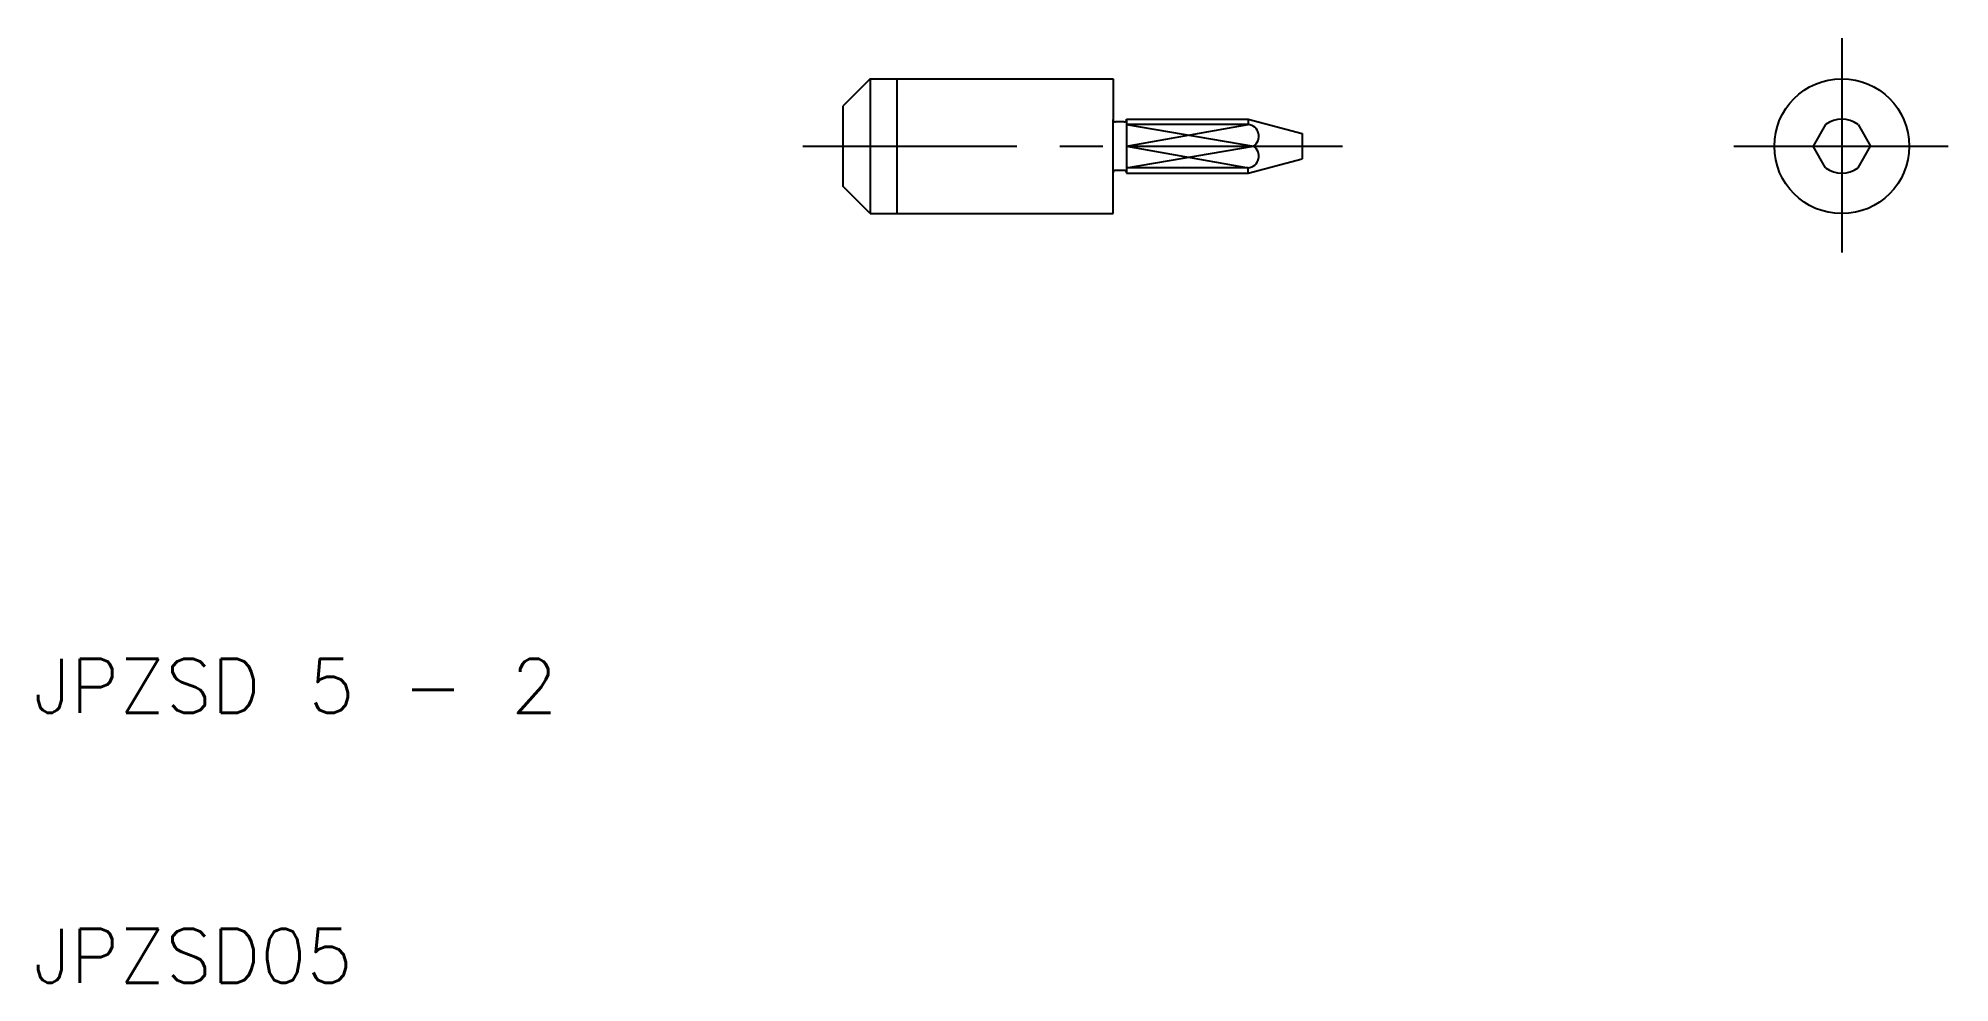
# Model space of a CAD drawing. Extents: x 10.2 to 81, y 10 to 45.
import ezdxf

# ---------------------------------------------------------------- set-up
doc = ezdxf.new("R2010")
doc.units = 0
doc.header["$LTSCALE"] = 0.25
doc.linetypes.add('CENTER', pattern=[50.8, 31.75, -6.35, 6.35, -6.35])
doc.layers.get('0').update_dxf_attribs({"linetype": 'CONTINUOUS'})
doc.layers.add('CENTER', color=1, linetype='CENTER')
doc.layers.add('PPMODEL2', color=3, linetype='CONTINUOUS')
doc.styles.get("Standard").update_dxf_attribs({"font": 'txt.shx'})

msp = doc.modelspace()

# ---------------------------------------------------------------- linework, layer by layer
for p, q in [((41, 43.5), (40, 42.5)), ((41, 43.5), (41, 38.5)), ((41, 43.5), (50, 43.5)), ((42, 38.5), (42, 43.5)), ((50, 43.5), (50, 41.99)), ((40, 39.5), (40, 42.5)), ((50, 40.01), (50, 41.99)), ((50.41, 41.9), (50.09, 41.9)), ((50.5, 41.99), (50.5, 42)), ((50.5, 41.99), (50.5, 42)), ((50.5, 42), (55, 42)), ((50.5, 41.99), (50.5, 40.01)), ((55, 41.8), (50.5, 41.8)), ((55, 42), (57, 41.464102)), ((55, 42), (55, 41.8)), ((76.4, 41.8), (75.93812, 41)), ((77.6, 41.8), (78.06188, 41)), ((57, 41.464102), (57, 40.535898)), ((50.5, 41), (55.2, 41)), ((55, 40), (57, 40.535898)), ((76.4, 40.2), (75.93812, 41)), ((77.6, 40.2), (78.06188, 41)), ((50, 38.5), (50, 40.01)), ((50.41, 40.1), (50.09, 40.1)), ((55, 40.2), (50.5, 40.2)), ((50.5, 40.01), (50.5, 40)), ((50.5, 40), (55, 40)), ((55, 40), (55, 40.2)), ((41, 38.5), (40, 39.5)), ((41, 38.5), (50, 38.5))]:
    msp.add_line(p, q)
msp.add_circle((77, 41), 2.5)
for centre, radius, start, end in [((50.09, 41.99), 0.09, 180, 270), ((50.41, 41.99), 0.09, 270, 0), ((54.967751, 41.366938), 0.434261, 302.331289, 85.741198), ((77, 41), 1, 53.130102, 126.869898), ((54.967751, 40.633062), 0.434261, 274.258802, 57.668711), ((50.09, 40.01), 0.09, 90, 180), ((50.41, 40.01), 0.09, 0, 90), ((77, 41), 1, 233.130102, 306.869898)]:
    msp.add_arc(centre, radius, start, end)
at = {"layer": 'CENTER', "color": 1, "linetype": 'CENTER'}
for p, q in [((77, 45), (77, 37)), ((38.5, 41), (58.5, 41)), ((73, 41), (81, 41))]:
    msp.add_line(p, q, dxfattribs=at)
at = {"layer": 'PPMODEL2'}
for p, q in [((50.5, 41), (55, 41.8)), ((50.5, 41.8), (55.2, 41)), ((50.5, 40.2), (55.2, 41)), ((50.5, 41), (55, 40.2))]:
    msp.add_line(p, q, dxfattribs=at)

# ---------------------------------------------------------------- texts
for s, p in [('JPZSD 5 - 2', (10, 20)), ('JPZSD05', (10, 10))]:
    msp.add_text(s, height=2).set_placement(p)

doc.saveas('drawing.dxf')
